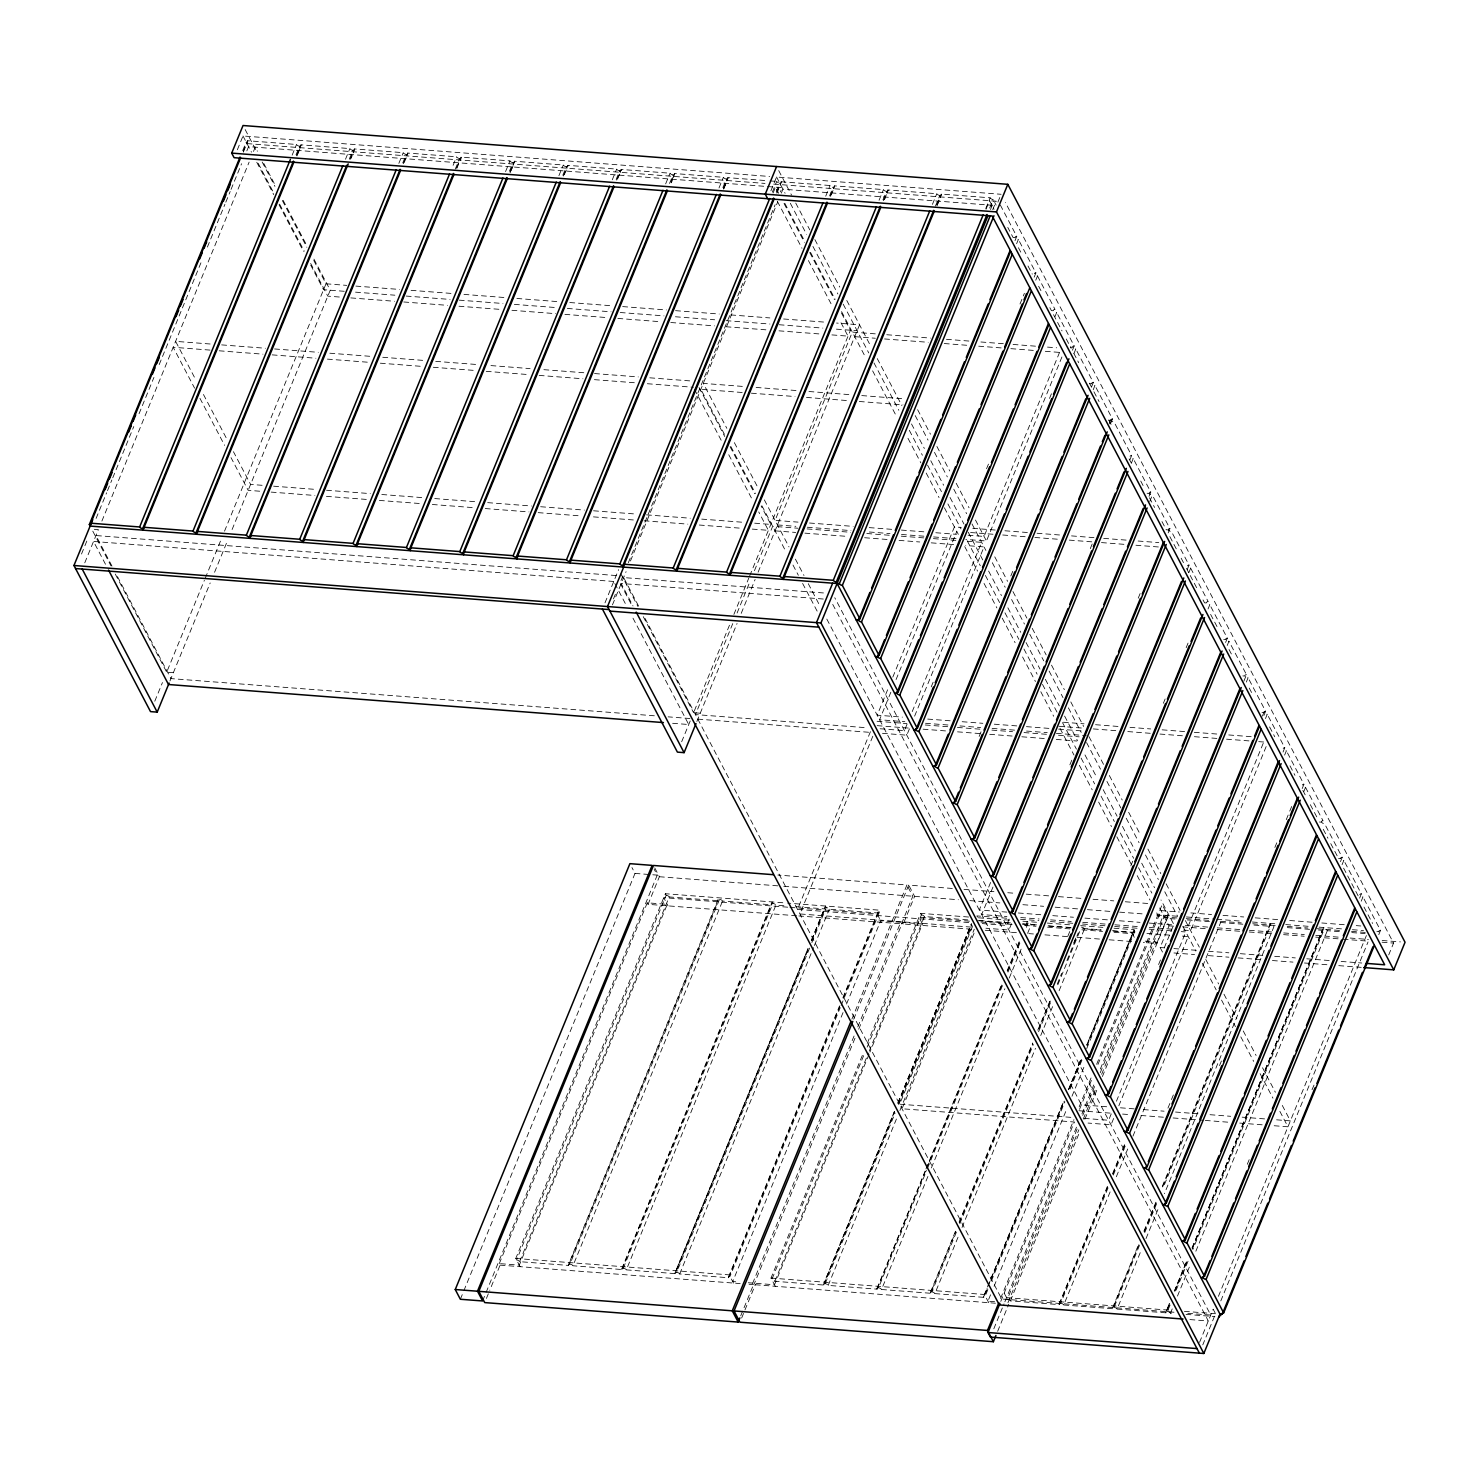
<?xml version="1.0" encoding="UTF-8"?>
<svg xmlns="http://www.w3.org/2000/svg" width="1479" height="1479" viewBox="0 0 1479 1479"><rect width="100%" height="100%" fill="white"/><g stroke="black" fill="none" stroke-linecap="round" stroke-linejoin="round"><path stroke-width="0.75" stroke-dasharray="5 3.75" d="M237.343 149.786L243 135.976L769.653 176.482M242.685 150.618L246.198 142.076A2.496 1.294 22.3 0 0 247.622 140.727L296.521 144.48A2.496 1.294 22.3 0 0 299.553 146.181L300.348 147.697L296.835 156.238L301.069 145.571M243.24 151.413L247.622 140.727M243.332 152.134L247.714 141.466M81.511 554.015L84.063 547.785M84.913 545.714L87.464 539.484M96.098 518.426L106.617 492.784M107.486 490.658L111.868 479.972M112.755 477.828L133.776 426.544M139.044 413.732L153.945 377.404M159.196 364.592L202.142 259.879M207.393 247.067L224.919 204.324M225.806 202.198L230.188 191.512M231.057 189.367L241.576 163.725M246.827 150.913L248.583 146.643L782.151 187.667L780.394 191.937M84.765 562.833L98.39 529.63L91.716 529.112M101.885 521.089L249.119 162.117M253.501 151.431L255.257 147.142L257.401 151.246M292.139 155.166L296.521 144.48M296.04 154.722L299.553 146.181A2.496 1.294 22.3 0 0 300.976 144.831L349.876 148.584A2.496 1.294 22.3 0 0 352.908 150.285L353.703 151.801L351.078 158.216L354.424 149.656M296.595 155.517L300.976 144.831M345.494 159.27L349.876 148.584M349.395 158.826L352.908 150.285A2.496 1.294 22.3 0 0 354.331 148.935L403.231 152.688A2.496 1.294 22.3 0 0 406.263 154.389L407.058 155.905M349.95 159.603L354.331 148.935M154.777 701.231L162.45 682.558M173.376 672.686L166.702 672.187L204.379 580.304M205.267 578.16L221.037 539.706M224.531 531.164L325.99 283.783L312.161 257.401M169.956 680.987L210.184 582.948M214.566 572.262L227.711 540.223M232.092 529.537L330.242 290.217L313.104 257.512M398.849 163.374L403.231 152.688M402.75 162.93L406.263 154.389A2.496 1.294 22.3 0 0 407.686 153.04L456.586 156.792A2.496 1.294 22.3 0 0 459.618 158.493L460.413 160.009M403.305 163.707L407.686 153.04M404.285 162.32L407.779 153.761M453.092 165.334L456.586 156.792M455.236 169.161L459.618 158.493A2.496 1.294 22.3 0 0 461.041 157.125L509.941 160.897A2.496 1.294 22.3 0 0 512.973 162.579L513.768 164.114L510.255 172.655M456.66 167.811L461.041 157.125M456.752 168.551L461.134 157.865M505.559 171.582L509.941 160.897M509.46 171.139L512.973 162.579A2.496 1.294 22.3 0 0 514.396 161.229L563.296 165.001A2.496 1.294 22.3 0 0 566.328 166.683L567.123 168.218M510.015 171.915L514.396 161.229M510.107 172.655L514.489 161.969M558.914 175.687L563.296 165.001M562.815 175.243L566.328 166.683A2.496 1.294 22.3 0 0 567.751 165.334L616.669 169.105A2.496 1.294 22.3 0 0 619.683 170.788L620.477 172.322M563.37 176.019L567.751 165.334M564.349 174.633L567.844 166.073M612.288 179.791L616.669 169.105M616.17 179.347L619.683 170.788A2.496 1.294 22.3 0 0 621.106 169.438L670.024 173.209A2.496 1.294 22.3 0 0 673.037 174.892L673.832 176.426L671.207 182.823L674.572 174.282M616.725 180.124L621.106 169.438M617.704 178.737L621.217 170.177M665.642 183.895L670.024 173.209M669.525 183.451L673.037 174.892A2.496 1.294 22.3 0 0 674.461 173.542L723.379 177.314A2.496 1.294 22.3 0 0 726.392 178.996L727.187 180.53L723.693 189.072M670.967 182.102L674.461 173.542M718.997 187.999L723.379 177.314M722.88 187.556L726.392 178.996A2.496 1.294 22.3 0 0 727.816 177.646L767.841 180.734M723.434 188.332L727.816 177.646M723.545 189.072L727.927 178.386M770.892 190.809L776.567 177.018L1001.098 194.285M772.352 192.085L776.734 181.418A2.496 1.294 22.3 0 0 779.747 183.1A2.496 1.294 22.3 0 0 781.171 181.751L830.089 185.522A2.496 1.294 22.3 0 0 833.102 187.204L833.897 188.72M604.985 602.84L618.61 569.637M773.055 193.065L775.477 187.149L778.693 193.287M776.253 191.641L779.747 183.1M776.789 192.436L781.171 181.751M776.9 193.176L781.282 182.49M613.471 598.921L616.096 592.524M621.014 580.526L623.583 574.296M628.335 562.704L673.777 451.89M674.646 449.764L775.144 204.712M612.454 604.874L626.079 571.67M630.461 560.985L777.677 202.013M781.319 193.139L782.946 189.183L991.91 205.267L990.172 209.537M825.707 196.189L830.089 185.522M829.608 195.746L833.102 187.204A2.496 1.294 22.3 0 0 834.526 185.855L883.444 189.608A2.496 1.294 22.3 0 0 886.457 191.309L887.252 192.825L884.627 199.24M830.144 196.541L834.526 185.855M831.124 195.136L834.637 186.594M879.062 200.294L883.444 189.608M882.963 199.85L886.457 191.309A2.496 1.294 22.3 0 0 887.881 189.959L936.799 193.712A2.496 1.294 22.3 0 0 939.812 195.413L940.607 196.929L937.113 205.489M883.499 200.645L887.881 189.959M884.479 199.24L887.992 190.699M681.671 741.755L691.174 718.609L668.138 716.853M700.251 713.211L693.596 712.693L730.404 622.955M733.898 614.414L748.799 578.086M749.668 575.941L850.462 330.224L840.812 311.829M732.752 623.602L695.444 714.56L867.674 727.816M737.097 613.009L750.093 581.284M754.438 570.709L772.667 526.284L797.92 528.225M696.849 721.512L737.06 623.472M741.219 613.36L755.103 579.509M758.098 572.188L859.558 324.825L836.559 323.051M460.357 1299.265L462.982 1292.868M463.851 1290.742L635.009 873.405L631.958 867.563M482.598 1300.965L485.204 1294.569M486.092 1292.443L657.249 875.106L654.18 869.264M932.417 204.398L936.799 193.712M499.292 1263.602L647.266 902.819L667.269 904.353L519.295 1265.155L499.292 1263.602L500.087 1265.137L490.695 1288.024M486.425 1298.433L489.845 1290.095M796.589 915.76L648.061 904.335L659.375 876.733L653.478 865.474M935.431 206.099L939.812 195.413A2.496 1.294 22.3 0 0 941.236 194.063L990.154 197.816A2.496 1.294 22.3 0 0 993.167 199.517L996.125 205.137M936.854 204.749L941.236 194.063M936.965 205.489L941.347 194.803M520.09 1266.671L515.783 1258.444L665.384 893.723L785.423 902.948M665.384 893.723L666.179 895.239L516.578 1259.979A2.496 1.294 22.3 0 1 519.61 1261.661L568.509 1265.432A2.496 1.294 22.3 0 1 569.951 1264.083L719.533 899.343L718.739 897.827L568.417 1264.693M519.61 1261.661L669.192 896.94L718.11 900.693A2.496 1.294 22.3 0 1 719.533 899.343A2.496 1.294 22.3 0 1 722.547 901.044L771.465 904.797A2.496 1.294 22.3 0 1 772.888 903.447A2.496 1.294 22.3 0 1 775.902 905.13L787.031 905.998M985.772 208.502L990.154 197.816M986.012 209.242L989.525 200.7L994.054 209.352M989.673 208.058L993.167 199.517M990.468 209.593L993.98 201.033M992.686 209.759L996.199 201.218L773.646 184.099M997.863 202.161L1000.285 196.263M568.509 1265.432L718.11 900.693M569.138 1262.548L569.951 1264.083A2.496 1.294 22.3 0 1 572.965 1265.765L722.547 901.044M1015.019 240.652L1016.757 236.381L1000.248 204.878M1016.609 243.702L1018.365 239.432A2.496 1.294 22.3 0 1 1015.334 237.731L1013.115 237.564L1007.791 227.415M621.772 1268.797L772.093 901.931L772.888 903.447L623.306 1268.187A2.496 1.294 22.3 0 0 621.864 1269.537L572.965 1265.765M621.864 1269.537L771.465 904.797M1019.992 304.008L1024.374 293.323M622.493 1266.653L623.306 1268.187A2.496 1.294 22.3 0 1 626.32 1269.869L775.902 905.13M1034.154 277.183L1035.91 272.912L1018.365 239.432M1035.744 280.234L1037.5 275.963A2.496 1.294 22.3 0 1 1034.487 274.262A2.496 1.294 22.3 0 1 1035.91 272.912M870.428 731.68L797.551 909.382L969.78 922.619M887.603 689.787L877.195 715.17L902.449 717.13M892.817 677.105L954.417 526.894L961.295 527.43M872.813 736.246L799.936 913.948L972.165 927.185M890.857 692.246L879.58 719.737L904.852 721.697M896.071 679.545L956.802 531.46M986.548 468.732L989.192 462.335M1054.897 316.765L1056.653 312.476A2.496 1.294 22.3 0 1 1053.621 310.793L1051.403 310.627L1048.223 304.526M807.941 948.686L675.848 1270.757L676.661 1272.291A2.496 1.294 22.3 0 1 679.674 1273.974L728.592 1277.745A2.496 1.294 22.3 0 1 730.016 1276.377L840.238 1007.643M811.453 940.145L825.448 906.035L826.243 907.551A2.496 1.294 22.3 0 1 829.257 909.234L878.175 913.005A2.496 1.294 22.3 0 1 879.598 911.656L878.803 910.121L787.66 903.114M675.127 1272.901L808.089 948.686M811.601 940.163L824.709 908.161M626.32 1269.869L675.237 1273.641L808.2 949.426M811.694 940.903L824.82 908.901A2.496 1.294 22.3 0 1 826.243 907.551L810.492 945.95M809.623 948.076L676.661 1272.291A2.496 1.294 22.3 0 0 675.237 1273.641M679.674 1273.974L813.524 947.632M814.393 945.506L829.257 909.234M907.015 724.285L904.427 730.626L879.155 728.685M912.229 711.584L981.631 542.349L967.858 541.296M1059.556 352.39L984.071 536.433L967.987 535.195M909.419 728.851L906.812 735.192L881.558 733.251M914.614 716.15L984.034 546.916L965.658 545.511M1061.94 356.957L986.456 541L965.787 539.41M931.215 686.885L933.841 680.488M1049.517 398.424L1052.142 392.027M1072.441 350.246L1074.198 345.975L1056.653 312.476M1074.05 353.278L1075.788 349.007A2.496 1.294 22.3 0 1 1072.774 347.325L1070.556 347.14M1010.823 575.978L1013.448 569.581M1091.594 386.777L1093.351 382.488L1075.788 349.007M728.481 1277.006L839.536 1005.868M842.938 997.586L878.803 910.121M728.592 1277.745L839.684 1006.848M843.178 998.325L878.175 913.005M1093.184 389.809L1094.941 385.538A2.496 1.294 22.3 0 1 1091.909 383.856L1089.69 383.671M841.107 1005.498L879.598 911.656M843.048 1012.56L732.715 1281.553L739.389 1282.071M846.543 1004.038L880.689 920.77L900.711 922.304L901.506 923.839L798.882 915.945M851.904 1019.105L906.923 884.96L777.899 875.05M853.679 1019.253L908.698 885.108L952.476 888.472M740.72 1315.829L753.532 1284.622L752.737 1283.106L854.289 1035.448M857.802 1026.925L900.711 922.304M901.506 923.839L912.82 896.237L906.923 884.96M741.645 1318.048L755.307 1284.752L754.512 1283.236L855.195 1037.722M858.707 1029.181L902.486 922.452L922.489 923.987L869.948 1052.068M979.135 736.45L981.76 730.034M971.481 929.219L903.281 923.968L914.595 896.366L908.698 885.108M1109.213 423.918L1110.969 419.629M1110.729 423.29L1112.485 419.019L1094.941 385.538M775.31 1286.305L771.003 1278.078L863.736 1051.994M867.23 1043.453L920.604 913.338L971.721 917.276M863.662 1055.636L771.798 1279.594A2.496 1.294 22.3 0 1 774.83 1281.295L823.729 1285.048A2.496 1.294 22.3 0 1 825.171 1283.698L895.146 1113.058M867.156 1047.114L921.399 914.872L920.604 913.338M774.83 1281.295L868.432 1053.066M869.301 1050.94L924.412 916.555L968.874 919.975M869.079 1054.213L774.515 1284.77L754.512 1283.236M1090.3 548.617L1092.926 542.201M1129.882 459.821L1131.638 455.55L1114.075 422.07A2.496 1.294 22.3 0 1 1111.062 420.369L1108.843 420.202M1131.472 462.872L1133.228 458.601A2.496 1.294 22.3 0 1 1130.215 456.9A2.496 1.294 22.3 0 1 1131.638 455.55M894.351 1111.542L824.358 1282.182L825.171 1283.698A2.496 1.294 22.3 0 1 828.185 1285.399L877.084 1289.152A2.496 1.294 22.3 0 1 878.526 1287.802L926.63 1170.499M897.845 1103.02L971.333 923.839M823.637 1284.308L894.499 1111.542M897.993 1103.02L971.481 923.839M823.729 1285.048L894.592 1112.282M898.086 1103.759L971.574 924.578M898.64 1104.536L972.128 925.373M972.535 926.483L899.657 1104.184L1071.887 1117.44M990.579 882.482L979.301 909.992L1006.848 912.118M1149.017 496.352L1150.773 492.082L1133.228 458.601M828.185 1285.399L896.422 1119.03M899.916 1110.489L974.273 929.2M1149.738 501.529L1152.363 495.114A2.496 1.294 22.3 0 1 1149.349 493.431L1147.131 493.265M974.051 933.175L902.042 1108.751L1074.272 1122.006M992.964 887.049L981.686 914.558L1006.94 916.499M1069.872 764.828L1072.497 758.413M1138.238 598.163L1140.864 591.748M1009.122 919.106L1006.515 925.447L981.261 923.506M1168.17 532.884L1169.926 528.613L1152.363 495.114M1011.525 923.672L1008.918 930.014L985.957 928.239M876.992 1288.412L925.096 1171.109M925.983 1168.965L1002.078 983.406M1007.181 970.612L1020.455 938.61M1025.557 925.817L1027.313 921.546L1028.108 923.081A2.496 1.294 22.3 0 1 1031.122 924.763L1037.796 925.281M877.084 1289.152L1002.189 984.145M1007.439 971.352L1020.565 939.35M927.499 1168.355L1002.744 984.922M1007.994 972.128L1020.233 942.271M1026.352 927.333L1028.108 923.081A2.496 1.294 22.3 0 0 1026.685 924.43L1022.229 924.079M877.713 1286.286L878.526 1287.802A2.496 1.294 22.3 0 1 881.539 1289.503L927.906 1176.452M931.4 1167.929L1004.888 988.748M1009.251 978.081L1022.377 946.098M1027.628 933.304L1031.122 924.763M1187.304 569.415L1189.061 565.126L1171.516 531.645A2.496 1.294 22.3 0 1 1168.502 529.963L1166.265 529.778L1160.96 519.647M1188.913 572.447L1190.669 568.176A2.496 1.294 22.3 0 1 1187.637 566.475A2.496 1.294 22.3 0 1 1189.061 565.126M1067.856 936.17L1070.482 929.755M1163.381 703.264L1165.119 698.994M1186.158 647.71L1188.783 641.294M1208.047 608.978L1209.804 604.708A2.496 1.294 22.3 0 1 1206.79 603.007L1204.553 602.84L1201.373 596.758M930.346 1292.517L955.711 1230.657M959.076 1222.135L1032.693 1042.972M1037.796 1030.16L1050.201 1000.303M1073.809 942.715L1076.435 936.318M881.539 1289.503L930.457 1293.256L955.822 1231.397M959.316 1222.874L1032.804 1043.712M1038.924 1028.774L1050.293 1001.043M1057.3 983.979L1061.663 973.311M1066.914 960.518L1078.283 932.787M956.377 1232.192L931.881 1291.906A2.496 1.294 22.3 0 0 930.457 1293.256M959.871 1223.651L1033.34 1044.488M1038.591 1031.695L1051.717 999.693M1057.836 984.774L1080.594 929.311M931.067 1290.391L931.881 1291.906A2.496 1.294 22.3 0 1 934.894 1293.607L958.521 1236.019M962.016 1227.478L1035.503 1048.315M1040.735 1035.522L1053.861 1003.52M1059.112 990.727L1084.477 928.867L1102.262 930.236M1130.806 865.862L1133.45 859.447M1225.61 642.459L1227.348 638.188L1209.804 604.708M1227.2 645.51L1228.957 641.239A2.496 1.294 22.3 0 1 1225.925 639.538L1223.706 639.372M988.748 1302.703L984.441 1294.495L1063.235 1102.354M1068.411 1089.727L1081.611 1057.522M1114.02 928.22L1134.023 929.755L1086.788 1044.932L1133.284 931.899M983.701 1296.621L987.196 1288.098M988.083 1285.954L1063.309 1102.521M1068.559 1089.727L1081.685 1057.744M934.894 1293.607L983.812 1297.36L987.306 1288.838M990.801 1280.296L1064.288 1101.134M1069.539 1088.341L1081.778 1058.465M1087.028 1045.671L1133.395 932.62A2.496 1.294 22.3 0 1 1134.818 931.271L1134.023 929.755M987.861 1289.614L985.236 1296.011A2.496 1.294 22.3 0 0 983.812 1297.36M991.355 1281.073L1064.843 1101.91M1070.075 1089.117L1083.201 1057.115M1086.714 1048.593L1134.818 931.271M990.56 1294.791L987.935 1301.187L994.609 1301.705M994.073 1286.249L1066.747 1109.047M1071.998 1096.235L1085.124 1064.214M1243.876 681.135L1246.501 674.72L1228.957 641.239M1246.335 682.041L1248.091 677.752A2.496 1.294 22.3 0 1 1245.078 676.069L1242.859 675.903M1000.58 1298.507L1073.939 1119.64M1079.171 1106.865L1092.278 1074.937M1096.642 1064.288L1162.143 904.593L1168.04 915.852L1156.726 943.454L1143.378 942.437M1000.784 1301.391L1074.29 1122.154M1079.541 1109.324L1092.685 1077.285M1097.954 1064.455L1161.052 910.602L1179.41 912.025M993.814 1328.789L1004.019 1303.886M1004.87 1301.797L1076.675 1126.721M1081.944 1113.89L1094.201 1083.978M1100.339 1069.021L1163.437 915.168L1177.21 916.24M1108.048 1187.896L1060.72 1303.276A2.496 1.294 22.3 0 0 1059.297 1304.626L1010.397 1300.873A2.496 1.294 22.3 0 0 1007.365 1299.172L1077.47 1128.237M1082.739 1115.406L1095.884 1083.367M1100.265 1072.682L1164.232 916.703A2.496 1.294 22.3 0 1 1167.264 918.385L1176.156 919.069M1007.957 1302.722L1078.875 1129.808M1083.257 1119.122L1096.383 1087.102M1101.633 1074.29L1155.912 941.938L1144.801 941.088M997.659 1331.303L1008.752 1304.256M1010.397 1300.873L1079.615 1132.064M1084.883 1119.252L1098.028 1087.194M1102.41 1076.509L1167.264 918.385M1162.512 952.088L1160.128 947.521L1169.02 925.836L1158.297 905.37M1164.269 947.836L1173.845 924.486L1160.997 899.971M1158.593 964.567L1161.218 958.152M1262.363 716.132L1264.12 711.861M1263.898 715.522L1265.636 711.251L1248.091 677.752M1265.488 718.554L1267.244 714.283A2.496 1.294 22.3 0 1 1264.212 712.601L1261.994 712.416M1111.228 1113.909L1108.621 1120.25L1083.367 1118.309M1116.442 1101.226L1185.844 931.973L1181.259 931.622M1188.266 926.057L1263.75 742.014M1113.632 1118.475L1111.025 1124.816L1088.063 1123.06M1118.827 1105.793L1188.247 936.54L1179.059 935.837M1266.153 746.581L1190.669 930.624L1181.481 929.921M1283.033 752.053L1284.789 747.764L1267.244 714.283M1059.204 1303.886L1107.401 1186.361M1112.652 1173.55L1125.796 1141.492M1059.297 1304.626L1107.494 1187.101M1112.763 1174.289L1125.907 1142.232M1284.622 755.085L1286.379 750.814A2.496 1.294 22.3 0 1 1283.365 749.113A2.496 1.294 22.3 0 1 1284.789 747.764M1113.299 1175.065L1125.574 1145.153M1059.925 1301.76L1060.72 1303.276A2.496 1.294 22.3 0 1 1063.752 1304.977L1111.062 1189.578M1116.331 1176.766L1127.719 1148.998M1132.969 1136.168L1220.619 922.489A2.496 1.294 22.3 0 0 1220.101 921.861M1167.948 1108.122L1170.592 1101.726M1171.46 1099.581L1174.086 1093.166M1274.861 847.449L1277.505 841.033M1286.268 819.662L1288.893 813.265M1289.762 811.121L1292.406 804.705M1302.186 788.566L1303.923 784.295L1286.379 750.814M1303.775 791.616L1305.532 787.346A2.496 1.294 22.3 0 1 1302.5 785.645A2.496 1.294 22.3 0 1 1303.923 784.295M1112.559 1307.991L1138.848 1243.894M1143.951 1231.083L1157.244 1199.025M1162.365 1186.195L1270.147 923.377L1270.942 924.911A2.496 1.294 22.3 0 1 1273.974 926.593L1164.417 1193.682M1063.752 1304.977L1112.652 1308.73L1138.941 1244.634M1144.21 1231.804L1157.354 1199.765M1162.605 1186.934L1269.518 926.261A2.496 1.294 22.3 0 1 1270.942 924.911L1163.16 1187.729M1139.496 1245.41L1114.075 1307.381A2.496 1.294 22.3 0 0 1112.652 1308.73M1144.746 1232.599L1157.022 1202.686M1113.28 1305.865L1114.075 1307.381A2.496 1.294 22.3 0 1 1117.107 1309.081L1141.64 1249.237M1146.022 1238.57L1159.166 1206.513M1219.528 1065.601L1222.153 1059.186M1340.473 861.628L1342.229 857.358L1324.666 823.877A2.496 1.294 22.3 0 1 1321.653 822.176L1319.434 822.01M1342.063 864.679L1343.819 860.39A2.496 1.294 22.3 0 1 1340.787 858.707L1338.569 858.541M1174.529 1290.723L1186.805 1260.811L1174.677 1290.723M1192.056 1247.999L1323.502 927.481L1324.297 929.015A2.496 1.294 22.3 0 1 1327.329 930.698L1340.658 931.733M1165.914 1312.095L1169.408 1303.554L1166.635 1309.969L1167.43 1311.485A2.496 1.294 22.3 0 1 1170.462 1313.186L1174.899 1313.518M1192.203 1247.999L1322.781 929.625M1117.107 1309.081L1166.007 1312.834L1169.519 1304.293M1174.77 1291.463L1187.045 1261.55M1192.296 1248.738L1322.873 930.365A2.496 1.294 22.3 0 1 1324.297 929.015L1192.85 1249.515M1170.074 1305.07L1167.43 1311.485A2.496 1.294 22.3 0 0 1166.007 1312.834M1176.193 1290.113L1188.469 1260.2M1170.462 1313.186L1172.218 1308.897M1177.469 1296.085L1190.613 1264.027M1195.864 1251.216L1327.329 930.698M1247.296 1164.287L1249.921 1157.872M1359.608 898.16L1361.364 893.889L1343.819 860.39M1361.216 901.192L1362.954 896.921A2.496 1.294 22.3 0 1 1359.94 895.239A2.496 1.294 22.3 0 1 1361.364 893.889M1199.543 1342.359L1213.15 1309.155L1215.553 1313.722L1202.778 1344.855M1218.419 1296.343L1366.522 935.227M1220.804 1300.91L1368.038 941.938M1312.021 1089.709L1314.794 1083.294M1378.761 934.691L1380.517 930.402L1362.954 896.921M1388.707 954.935L1393.569 943.103L1005.387 202.475M770.06 180.9L776.734 181.418M246.993 143.592L764.994 183.433M325.99 283.783L346.696 285.373M355.884 286.094L399.589 289.44M411.088 290.328L452.482 293.508M463.981 294.395L505.374 297.593M516.874 298.462L558.267 301.661M569.766 302.529L611.178 305.728M622.677 306.597L666.363 309.961M675.57 310.664L719.256 314.029M730.755 314.916L769.856 317.93M783.648 318.983L825.06 322.163M344.256 291.289L323.568 289.699L310.719 265.185M355.552 292.158L394.856 295.19M406.189 296.059L450.06 299.424M459.248 300.145L502.952 303.491M514.378 304.378L555.845 307.558M567.326 308.445L611.067 311.81M620.237 312.513L663.997 315.877M675.441 316.765L714.653 319.778M726.041 320.647L769.893 324.03M779.1 324.733L822.842 328.098M836.43 329.151L857.117 330.741M875.272 333.847L852.311 332.091L775.088 520.368L798.05 522.124M886.753 334.735L930.383 338.081M946.468 339.32L969.429 341.094M980.91 341.982L1003.871 343.738M1013.06 344.441L1036.021 346.215M1047.502 347.103L1056.69 347.805M339.32 297.02L327.802 296.133L310.664 263.428M350.819 297.908L394.56 301.272M403.767 301.975L447.508 305.34M459.008 306.227L500.457 309.407M511.956 310.294L555.697 313.659M564.904 314.361L606.335 317.541M617.852 318.429L659.283 321.627M670.782 322.514L714.523 325.879M726.023 326.748L767.472 329.946M778.971 330.834L820.401 334.014M831.919 334.901L848.022 336.14L839.462 319.778M854.696 336.657L875.365 338.247M884.553 338.95L928.183 342.296M944.268 343.535L969.521 345.476M978.71 346.178L1001.671 347.953M1010.86 348.656L1033.821 350.431M1045.302 351.299L1059.093 352.372M210.129 343.997L175.613 341.353L195.968 380.177M221.647 344.884L265.388 348.249M274.595 348.952L318.318 352.316M329.835 353.204L371.266 356.402M382.765 357.271L424.214 360.469M435.713 361.357L477.144 364.537M490.954 365.59L530.092 368.604M543.902 369.676L585.333 372.856M594.54 373.558L638.281 376.923M649.799 377.811L691.229 380.99M742.329 386.389L703.301 383.394L726.855 428.355M756.12 387.443L797.458 390.622M808.939 391.51L850.277 394.69M861.758 395.577L903.096 398.757M210.018 350.098L173.172 347.269L194.599 388.145M219.225 350.8L262.948 354.165M272.154 354.868L315.896 358.232M327.414 359.12L368.844 362.3M380.343 363.187L421.774 366.385M433.292 367.273L474.722 370.453M486.24 371.34L527.67 374.52M539.169 375.407L582.911 378.772M594.429 379.659L635.859 382.839M647.358 383.727L693.411 387.276M742.199 392.49L700.861 389.31L724.433 434.271M751.387 393.192L795.018 396.538M806.499 397.426L847.837 400.606M859.317 401.493L902.966 404.839M972.775 528.317L995.755 530.074M1004.925 530.776L1027.905 532.551M1037.075 533.253L1060.055 535.028M1071.535 535.897L1094.497 537.672M1103.685 538.374L1126.647 540.149M1138.127 541.018L1158.796 542.608M970.575 532.532L993.555 534.289M1002.725 534.991L1025.705 536.766M1034.875 537.469L1060.147 539.41M1069.335 540.112L1092.297 541.887M1101.485 542.59L1126.739 544.531M1135.927 545.233L1158.889 547.008M809.531 523.011L853.161 526.376M869.245 527.615L892.207 529.371M901.395 530.074L924.357 531.848M935.837 532.736L956.506 534.326M262.097 485.297L250.598 484.409L233.442 451.705M273.615 486.184L315.045 489.364M326.545 490.252L370.286 493.616M381.804 494.504L423.234 497.683M434.734 498.571L476.164 501.769M487.682 502.638L531.423 506.003M540.63 506.724L584.353 510.089M593.56 510.791L635.009 513.971M646.508 514.858L690.249 518.223M701.749 519.111L743.179 522.29M754.697 523.178L770.818 524.416L761.167 506.021M777.473 524.934L795.85 526.339M807.331 527.227L850.961 530.591M869.338 531.996L890.007 533.586M901.487 534.474L924.449 536.23M933.637 536.932L956.599 538.707M807.109 528.927L850.739 532.292M866.823 533.512L889.785 535.287M901.266 536.174L924.227 537.931M933.415 538.633L956.377 540.408M259.675 491.213L248.158 490.325L231.02 457.621M271.175 492.1L314.916 495.465M326.434 496.352L367.864 499.532M379.363 500.42L420.794 503.599M432.312 504.487L473.742 507.667M485.26 508.554L528.983 511.919M538.19 512.64L579.639 515.82M593.449 516.874L634.879 520.072M644.086 520.774L687.827 524.139M699.327 525.027L740.757 528.206M752.275 529.094L768.377 530.332L758.745 511.937M775.051 530.85L795.72 532.44M804.909 533.143L846.247 536.322M864.623 537.727L889.877 539.669M899.066 540.39L919.735 541.98M931.215 542.848L954.177 544.623M616.188 575.553L95.969 535.546L112.034 566.198M823.433 592.95L623.657 577.586L638.651 606.187M613.748 581.469L93.528 541.462L106.396 565.976M823.304 599.032L621.217 583.502L633.012 605.983M1063.401 722.233L1084.07 723.823M1095.551 724.71L1118.512 726.485M1129.993 727.354L1150.662 728.944M1162.161 729.831L1185.123 731.606M1194.311 732.308L1217.272 734.065M1228.753 734.952L1251.715 736.727M1058.909 726.281L1084.162 728.223M1093.351 728.925L1116.312 730.7M1127.793 731.569L1150.773 733.344M1159.961 734.046L1182.923 735.821M1194.403 736.69L1217.365 738.465M1226.553 739.167L1249.515 740.942M1258.703 741.645L1265.58 742.162M927.721 719.071L950.683 720.828M962.163 721.715L982.832 723.305M994.313 724.192L1017.275 725.949M1026.463 726.651L1049.424 728.426M1058.613 729.129L1083.867 731.07M925.521 723.268L948.483 725.043M959.963 725.93L980.632 727.52M992.113 728.407L1015.075 730.164M1026.555 731.051L1047.224 732.641M1056.413 733.344L1086.27 735.636M877.065 721.271L906.923 723.564M925.281 724.987L948.261 726.744M957.431 727.446L982.703 729.387M991.891 730.108L1012.56 731.698M1024.041 732.567L1047.003 734.342M1058.483 735.229L1079.152 736.819M877.158 725.653L909.308 728.13M923.081 729.184L946.061 730.959M957.542 731.846L980.503 733.602M989.691 734.305L1012.653 736.08M1021.841 736.782L1044.803 738.557M1056.283 739.426L1076.952 741.016M654.328 715.781L170.935 678.602L116.305 574.37M697.829 719.127L870.077 732.364M672.631 723.286L688.733 724.525L631.958 616.207M963.994 889.36L993.943 891.652M1007.772 892.724L1014.686 893.261M1026.204 894.148L1049.24 895.904M1058.465 896.625L1083.793 898.566M1093.018 899.269L1113.761 900.877M1125.279 901.765L1148.314 903.521M1190.891 912.913L1211.56 914.503M1223.041 915.372L1243.71 916.962M1255.209 917.849L1278.17 919.624M1289.651 920.493L1312.612 922.267M1321.801 922.97L1344.762 924.745M1356.243 925.614L1360.828 925.983M635.009 873.405L650.575 874.607M652.794 874.773L657.249 875.106M1186.398 916.943L1214.573 919.106M1216.792 919.272L1241.51 921.177M1252.362 922.009L1275.97 923.82M1285.713 924.578L1308.12 926.298M1319.065 927.148L1342.562 928.96M1352.416 929.699L1363.527 930.568M1376.857 931.585L1379.094 931.752A2.496 1.294 22.3 0 1 1380.517 930.402M659.375 876.733L781.485 886.124M783.796 886.309L912.82 896.237M914.595 896.366L958.374 899.731M969.891 900.619L999.841 902.929M1022.895 904.686L1043.619 906.294M1055.137 907.182L1078.191 908.938M1087.398 909.659L1110.433 911.434M1119.658 912.136L1145.005 914.077M1156.523 914.965L1168.04 915.852M1176.988 917.941L1158.612 916.518L1155.413 910.398M1186.176 918.644L1211.43 920.585M1220.619 921.288L1241.288 922.878M1252.768 923.765L1275.73 925.54M1287.229 926.409L1307.88 927.999M1317.068 928.701L1342.34 930.661M1351.529 931.363L1367.594 932.602M1187.267 919.938L1209.489 921.639M1220.619 922.489L1242.841 924.209M1253.952 925.059L1269.518 926.261M1287.303 927.629L1309.544 929.33M1318.436 930.014L1322.873 930.365M1351.788 932.583L1365.117 933.6M1185.289 925.355L1208.177 927.13M1217.328 927.832L1240.234 929.588M1249.385 930.291L1274.565 932.232M1283.717 932.935L1304.33 934.525M1315.774 935.394L1340.954 937.335M1350.105 938.037L1368.426 939.442M1382.162 940.496L1400.465 941.901M1018.328 912.987L1041.308 914.761M1052.789 915.649L1073.458 917.239M1084.939 918.108L1110.193 920.067M1119.381 920.77L1140.05 922.36M1149.238 923.062L1174.492 925.004M1169.02 925.836L1173.605 926.187M1182.775 926.889L1207.973 928.83M1217.143 929.533L1240.049 931.289M1249.219 931.992L1272.125 933.767M1283.587 934.636L1304.201 936.225M1315.663 937.113L1340.861 939.036M1343.154 939.22L1368.352 941.162M1382.107 942.215L1393.569 943.103M1020.732 917.553L1039.108 918.977M1050.589 919.864L1071.258 921.454M1082.739 922.323L1105.7 924.098M1114.889 924.8L1137.85 926.575M1149.331 927.444L1172.292 929.219M1006.718 918.2L976.861 915.908L978.469 918.958M1020.51 919.254L1038.868 920.677M1050.349 921.565L1073.329 923.321M1082.499 924.024L1105.479 925.799M1114.648 926.501L1137.628 928.276M1149.109 929.145L1172.071 930.92M978.395 917.793L1009.528 920.178M1022.858 921.214L1038.424 922.397M1047.317 923.081L1069.557 924.8M1080.668 925.651L1102.89 927.37M979.264 920.474L1011.414 922.951M1022.895 923.82L1036.668 924.893M1048.149 925.78L1071.129 927.536M1082.61 928.424L1100.968 929.829M1112.448 930.716L1137.721 932.657M1146.909 933.36L1169.871 935.135M795.924 906.682L824.82 908.901M977.767 920.659L1011.118 923.229M1048.907 926.131L1071.147 927.851M1113.391 931.086L1133.395 932.62M787.678 907.182L663.757 897.661L668.064 905.887M789.971 907.366L877.176 914.077L881.484 922.286M969.466 921.177L918.977 917.294L923.284 925.503M980.947 922.046L1013.078 924.523M1024.54 925.41L1036.021 926.279M1047.502 927.167L1070.445 928.941M1081.907 929.81L1102.576 931.4M1114.038 932.288L1132.396 933.693L1135.909 940.404M985.254 930.273L1017.386 932.75M1028.848 933.619L1033.433 933.97M1044.914 934.857L1067.856 936.632M1077.045 937.335L1099.988 939.091M1109.176 939.794L1136.704 941.92M1160.128 947.521L1164.712 947.873M1173.882 948.575L1196.788 950.331M1208.251 951.219L1228.864 952.809M1240.326 953.678L1265.525 955.619M1274.695 956.321L1295.308 957.911M1306.77 958.799L1329.676 960.555M1341.139 961.442L1361.752 963.014M1173.975 952.957L1194.57 954.547M1208.306 955.6L1228.901 957.19M1238.071 957.893L1260.958 959.649M1272.402 960.537L1292.997 962.108M1304.46 962.995L1327.347 964.752M1338.791 965.639L1361.678 967.395M1106.662 1106.754L1081.408 1104.813L826.465 618.407M1120.435 1107.808L1134.227 1108.862M1143.396 1109.583L1164.065 1111.173M1175.546 1112.042L1198.526 1113.816M1210.007 1114.704L1230.676 1116.294M1242.157 1117.163L1265.118 1118.937M1276.599 1119.825L1290.372 1120.879L1280.74 1102.484M1078.967 1110.729L1111.117 1113.188M1122.598 1114.075L1129.494 1114.611M1140.975 1115.48L1163.936 1117.255M1173.124 1117.958L1202.982 1120.25M1205.274 1120.435L1230.546 1122.376M1239.735 1123.079L1262.696 1124.853M1274.177 1125.741L1287.95 1126.795L1279.39 1110.433M515.783 1258.444L729.221 1274.861L733.529 1283.088M771.003 1278.078L984.441 1294.495M1006.57 1297.656L1171.923 1310.376M1184.42 1311.337L1215.553 1313.722M1173.993 1312.243L1001.745 1299.006L645.066 618.462M1187.766 1313.315L1210.728 1315.071L834.766 597.738M1186.029 1314.369L1214.925 1316.606M748.282 1282.755L752.737 1283.106M500.087 1265.137L740.184 1283.587M749.077 1284.271L753.532 1284.622M755.307 1284.752L995.404 1303.221M1189.929 1319.582L1208.306 1320.987L832.344 603.654M1037.5 275.963L1055.045 309.444A2.496 1.294 22.3 0 0 1053.621 310.793M1190.669 568.176L1208.214 601.657A2.496 1.294 22.3 0 0 1206.79 603.007M1305.532 787.346L1323.076 820.827A2.496 1.294 22.3 0 0 1321.653 822.176M1018.439 247.714L1021.86 254.24M1027.997 265.98L1032.268 274.096M1038.646 286.26L1042.233 293.119M1053.529 314.676L1062.033 330.908M1066.304 339.024L1071.184 348.378M1073.736 353.241L1078.709 362.706M1089.431 383.172L1091.576 387.258M1093.942 391.787L1099.082 401.585M1108.732 419.999L1111.949 426.137M1129.106 458.878L1132.322 465.016M1140.753 481.082L1143.933 487.164M1149.479 497.757L1154.581 507.463M1169.871 536.637L1176.914 550.077M1181.166 558.193L1184.346 564.275M1186.472 568.343L1189.671 574.425M1190.244 575.516L1197.121 588.642M1210.617 614.395L1217.328 627.188M1229.031 649.521L1232.21 655.604M1249.237 688.068L1252.454 694.206M1269.611 726.947L1274.75 736.782M1289.984 765.826L1294.957 775.329M1302.851 790.396L1306.66 797.662M1310.357 804.705L1317.308 817.942M1323.243 829.275L1327.939 838.242M1330.749 843.603L1337.515 856.507M1343.616 868.155L1359.848 899.121M1363.989 907.034L1372.604 923.469M917.627 409.683L930.476 434.197M936.91 446.455L949.758 470.988M956.192 483.245L969.041 507.778M975.474 520.035L987.251 542.516M994.757 556.825L1007.606 581.339M1012.949 591.563L1026.888 618.13M1032.231 628.353L1046.171 654.92M1051.514 665.143L1064.362 689.658M1070.796 701.915L1083.645 726.448M1089.006 736.671L1104 765.272M1109.361 775.495L1122.21 800.028M1128.643 812.285L1140.42 834.766M1147.926 849.075L1160.775 873.59M1166.136 883.813L1180.057 910.38M1185.4 920.604L1199.34 947.17M1205.755 959.427L1218.604 983.942M1223.965 994.165L1236.814 1018.698M1243.247 1030.955L1256.096 1055.47M1262.53 1067.746L1275.379 1092.26M915.205 415.599L928.054 440.113M934.488 452.371L947.336 476.904M953.77 489.161L966.619 513.694M971.98 523.899L985.901 550.465M992.317 562.741L1005.184 587.255M1011.599 599.531L1024.448 624.046M1029.809 634.269L1043.73 660.836M1049.092 671.059L1063.013 697.626M1068.374 707.831L1081.223 732.364M1086.584 742.587L1100.505 769.154M1106.939 781.411L1120.86 807.978M1126.222 818.201L1139.07 842.716M1145.486 854.973L1158.353 879.506M1164.768 891.763L1177.635 916.296M1182.978 926.52L1195.827 951.034M1202.261 963.291L1216.182 989.858M1221.543 1000.081L1235.464 1026.648M1240.826 1036.871L1253.674 1061.386M1260.108 1073.662L1272.957 1098.176M778.712 170.603L791.579 195.136M795.739 203.067L809.789 229.874M814.874 239.598L839.758 287.074M846.783 300.477L870.817 346.326M877.25 358.584L901.876 405.56M911.508 423.955L924.357 448.47M930.772 460.727L943.62 485.241M950.054 497.499L963.975 524.065M968.264 532.237L983.239 560.837M988.601 571.042L1001.449 595.556M1007.883 607.814L1020.732 632.328M1026.075 642.552L1039.996 669.1M1045.357 679.323L1059.278 705.89M1064.621 716.095L1077.47 740.609M1084.976 754.919L1096.752 777.381M1103.168 789.638L1117.089 816.205M1122.45 826.41L1135.299 850.943M1141.714 863.2L1154.563 887.714M776.567 177.018L785.09 193.287M790.341 203.307L806.591 234.311M812.932 246.42L837.853 293.951M843.196 304.175L868.783 352.963M873.978 362.91L898.807 410.256M909.326 430.352L922.397 455.255M927.536 465.09L941.457 491.657M947.891 503.914L960.999 528.909M967.174 540.704L980.3 565.736M985.384 575.442L999.601 602.563M1004.962 612.805L1018.902 639.39M1023.949 649.022L1037.13 674.184M1042.492 684.407L1057.152 712.379M1062.495 722.584L1076.435 749.15M1081.094 758.061L1094.626 783.907M1101.06 796.164L1114.334 821.492M1120.342 832.954L1133.635 858.319M1138.553 867.692L1151.864 893.094M784.794 203.289L804.077 240.06M810.51 252.336L835.136 299.331M841.569 311.588L865.141 356.55M872.628 370.859L896.2 415.821M907.977 438.302L920.825 462.835M926.187 473.04L939.036 497.573M944.397 507.796L958.318 534.363M964.752 546.62L977.601 571.134M984.034 583.41L996.883 607.924M1002.244 618.148L1015.093 642.662M1022.581 656.972L1035.448 681.505M1040.791 691.728L1053.658 716.243M1060.073 728.5L1073.994 755.066M1079.356 765.29L1092.205 789.823M1098.638 802.08L1111.487 826.595M1116.848 836.818L1131.842 865.437M1137.203 875.642L1150.052 900.175M784.036 203.51L804.391 242.334M809.752 252.558L834.396 299.571M777.325 201.255L801.969 248.25M808.403 260.526L831.956 305.487M1155.912 941.938L1156.726 943.454M734.36 442.646L757.914 487.608M764.347 499.884L788.991 546.879M795.406 559.136L803.984 575.497M808.273 583.669L820.05 606.15M730.866 446.529L755.492 493.524M761.925 505.8L785.478 550.761M792.984 565.052L798.346 575.276M802.616 583.447L817.628 612.066M699.049 387.48L724.747 436.527M730.108 446.75L754.734 493.764M694.464 389.31L721.253 440.409M728.759 454.719L752.312 499.68M902.486 922.452L903.281 923.968M1004.186 1293.09L1007.365 1299.172M620.755 573.723L637.893 606.427M643.254 616.651L693.596 712.693M620.459 583.724L631.182 604.153M614.82 583.502L625.543 603.95M263.817 163.503L275.612 185.984M283.099 200.294L306.671 245.255M245.163 129.56L256.865 151.893M262.171 162.024L274.946 186.391M282.378 200.589L306.856 247.27M647.266 902.819L648.061 904.335M258.178 163.282L273.171 191.9M279.605 204.157L304.249 251.171M243 135.976L251.485 152.171M256.773 162.283L273.744 194.636M279.05 204.749L303.417 251.282M203.455 394.486L227.026 439.448M199.961 398.35L224.605 445.364M92.789 531.164L110.999 565.902M115.288 574.074L166.702 672.187M1225.925 639.538A2.496 1.294 22.3 0 1 1227.348 638.188M1245.078 676.069A2.496 1.294 22.3 0 1 1246.501 674.72M1091.909 383.856A2.496 1.294 22.3 0 1 1093.351 382.488M1111.062 420.369A2.496 1.294 22.3 0 1 1112.485 419.019M1264.212 712.601A2.496 1.294 22.3 0 1 1265.636 711.251M1015.334 237.731A2.496 1.294 22.3 0 1 1016.757 236.381M1340.787 858.707A2.496 1.294 22.3 0 1 1342.229 857.358M1149.349 493.431A2.496 1.294 22.3 0 1 1150.773 492.082M1168.502 529.963A2.496 1.294 22.3 0 1 1169.926 528.613M1072.774 347.325A2.496 1.294 22.3 0 1 1074.198 345.975M666.179 895.239A2.496 1.294 22.3 0 1 669.192 896.94M1081.463 927.167A2.496 1.294 22.3 0 1 1084.477 928.867M921.399 914.872A2.496 1.294 22.3 0 1 924.412 916.555"/><path stroke-width="1.5" d="M1366.337 963.384L1384.658 964.789L992.206 215.971L234.107 157.68L231.704 153.113L243.037 125.512L1007.809 184.32L1405.05 942.252L1393.736 969.854L1363.971 967.58M856.249 620.052L858.467 620.219A2.496 1.294 22.3 0 1 859.891 618.869L842.346 585.388A2.496 1.294 22.3 0 1 839.332 583.687L90.127 526.08L89.332 524.546L240.06 157.033M89.332 524.546A2.496 1.294 22.3 0 0 90.755 523.196L240.596 157.809M169.105 683.076L157.199 712.12L150.525 711.621L73.95 565.496L92.752 519.665M105.027 489.752L107.653 483.337M109.409 479.067L112.034 472.651M128.673 432.053L131.317 425.638M133.055 421.367L135.698 414.952M152.337 374.353L154.962 367.957M156.719 363.686L159.344 357.271M176.001 316.672L178.626 310.257M180.383 305.987L183.008 299.571M199.665 258.973L202.29 252.576M204.047 248.287L206.672 241.89M223.329 201.292L225.954 194.877M227.711 190.606L230.336 184.191M90.755 523.196L139.655 526.968L290.383 159.436M293.415 161.137L142.687 528.65L143.481 530.166M139.655 526.968A2.496 1.294 22.3 0 0 142.687 528.65A2.496 1.294 22.3 0 0 144.11 527.3L293.951 161.914M144.11 527.3L193.01 531.053L342.869 165.685M346.77 165.241L196.041 532.754L196.836 534.27M193.01 531.053A2.496 1.294 22.3 0 0 196.041 532.754A2.496 1.294 22.3 0 0 197.465 531.405L348.194 163.892M197.465 531.405L246.364 535.158L396.224 169.789M400.125 169.345L249.396 536.859L250.191 538.374M246.364 535.158A2.496 1.294 22.3 0 0 249.396 536.859A2.496 1.294 22.3 0 0 250.82 535.509L400.68 170.122M250.82 535.509L299.719 539.262L449.579 173.893M453.48 173.45L302.751 540.963L303.546 542.479M299.719 539.262A2.496 1.294 22.3 0 0 302.751 540.963A2.496 1.294 22.3 0 0 304.175 539.613L454.035 174.226M304.175 539.613L353.074 543.366L502.934 177.998M506.835 177.554L356.106 545.067L356.901 546.583M353.074 543.366A2.496 1.294 22.3 0 0 356.106 545.067A2.496 1.294 22.3 0 0 357.53 543.717L507.389 178.33M357.53 543.717L406.448 547.47L556.289 182.083M560.19 181.64L409.461 549.171L410.256 550.687M406.448 547.47A2.496 1.294 22.3 0 0 409.461 549.171A2.496 1.294 22.3 0 0 410.885 547.822L560.744 182.435M410.885 547.822L459.803 551.575L609.644 186.188M613.545 185.744L462.816 553.275L463.611 554.791M459.803 551.575A2.496 1.294 22.3 0 0 462.816 553.275A2.496 1.294 22.3 0 0 464.24 551.926L614.099 186.539M464.24 551.926L513.158 555.679L662.999 190.292M666.9 189.848L516.171 557.38L516.966 558.896M513.158 555.679A2.496 1.294 22.3 0 0 516.171 557.38A2.496 1.294 22.3 0 0 517.595 556.03L667.454 190.643M517.595 556.03L566.512 559.783L716.354 194.396M720.255 193.952L569.526 561.484L570.321 563M566.512 559.783A2.496 1.294 22.3 0 0 569.526 561.484A2.496 1.294 22.3 0 0 570.949 560.134L720.809 194.747M776.586 166.535L765.272 194.137L767.656 198.704M570.949 560.134L619.867 563.887L769.727 198.5M773.609 198.057L622.881 565.588L623.676 567.104L607.518 606.538L684.093 752.645L677.419 752.127L602.434 609.071M619.867 563.887A2.496 1.294 22.3 0 0 622.881 565.588A2.496 1.294 22.3 0 0 624.304 564.238L774.164 198.852M624.304 564.238L673.222 567.991L823.082 202.605M826.964 202.161L676.236 569.692L677.031 571.208M673.222 567.991A2.496 1.294 22.3 0 0 676.236 569.692A2.496 1.294 22.3 0 0 677.659 568.324L827.519 202.956M677.659 568.324L726.577 572.096L876.437 206.709M880.319 206.265L729.591 573.778L730.386 575.313M726.577 572.096A2.496 1.294 22.3 0 0 729.591 573.778A2.496 1.294 22.3 0 0 731.014 572.428L880.874 207.06M455.255 1289.522L629.906 863.662L652.147 865.381L477.495 1291.222L482.598 1300.965L460.357 1299.265L455.255 1289.522L477.495 1291.222M684.093 752.645L695.999 723.582M739.87 1317.918L738.169 1322.078L484.724 1302.592L478.826 1291.333L653.478 865.474L773.277 874.681M731.014 572.428L779.932 576.2L929.792 210.813M933.693 210.369L782.946 577.882L783.759 579.417M779.932 576.2A2.496 1.294 22.3 0 0 782.946 577.882A2.496 1.294 22.3 0 0 784.369 576.533L934.229 211.164M784.369 576.533L833.287 580.304L983.147 214.917M832.659 583.17L816.482 622.604L1199.377 1353.156M1219.362 1316.939A2.496 1.294 22.3 0 1 1220.785 1315.589L836.301 581.986L987.048 214.473M999.915 1303.461L988.009 1332.524L990.394 1337.09L1203.832 1353.488L820.937 622.955L987.843 215.989M839.332 583.687L990.061 216.174M842.346 585.388L993.962 215.731M1393.736 969.854L996.476 211.922L1007.809 184.32M869.874 592.432L858.467 620.219A2.496 1.294 22.3 0 0 861.499 621.901L879.044 655.382A2.496 1.294 22.3 0 0 877.62 656.75L875.402 656.565M871.612 588.161L893.519 534.751M895.276 530.462L917.183 477.051M918.94 472.781L940.847 419.352M942.604 415.081L964.511 361.671M966.268 357.4L988.175 303.971M989.932 299.701L1010.083 250.561M859.891 618.869L1010.638 251.338M861.499 621.901L1012.228 254.388M884.627 639.649L877.62 656.75A2.496 1.294 22.3 0 0 880.634 658.432L898.197 691.913A2.496 1.294 22.3 0 0 896.755 693.263L894.536 693.096M886.383 635.378L908.291 581.95M910.047 577.679L931.955 524.269M933.711 519.998L955.619 466.569M957.357 462.298L979.283 408.888M981.021 404.599L1002.928 351.189M1004.685 346.918L1022.211 304.175M1023.967 299.904L1026.592 293.489M879.044 655.382L1029.772 287.869M880.634 658.432L1031.362 290.919M918.662 639.852L896.755 693.263A2.496 1.294 22.3 0 0 899.787 694.964L917.331 728.444A2.496 1.294 22.3 0 0 915.908 729.794L913.689 729.628M920.419 635.582L942.326 582.153M944.083 577.882L965.99 524.472M967.747 520.201L989.654 466.772M991.411 462.502L1013.318 409.073M1015.075 404.802L1036.982 351.392M1038.739 347.121L1048.371 323.605M898.197 691.913L1048.925 324.4M899.787 694.964L1050.515 327.451M933.434 687.069L915.908 729.794A2.496 1.294 22.3 0 0 918.921 731.495L936.484 764.976A2.496 1.294 22.3 0 0 935.061 766.325L932.824 766.159M935.19 682.78L957.098 629.37M958.854 625.099L980.762 571.67M982.518 567.4L1004.426 513.989M1006.164 509.719L1028.071 456.29M1029.828 452.019L1051.735 398.609M1053.492 394.32L1066.636 362.281M917.331 728.444L1068.947 358.787M918.921 731.495L1069.668 363.963M948.205 734.268L935.061 766.325A2.496 1.294 22.3 0 0 938.074 768.026L955.619 801.507A2.496 1.294 22.3 0 0 954.195 802.857L951.977 802.672M949.943 729.997L1014.797 571.874M1016.554 567.603L1038.461 514.193M1040.218 509.922L1062.125 456.493M1063.882 452.223L1085.789 398.812M936.484 764.976L1088.082 395.318M938.074 768.026L1089.672 398.369M738.169 1322.078L732.271 1310.819L851.035 1021.231M995.94 1335.463L993.389 1341.712L739.944 1322.208L734.046 1310.949L852.81 1021.379M958.577 792.171L954.195 802.857A2.496 1.294 22.3 0 0 957.209 804.539L974.772 838.02A2.496 1.294 22.3 0 0 973.348 839.388L971.111 839.203M960.333 787.9L982.241 734.471M983.997 730.201L1005.905 676.79M1007.661 672.501L1029.569 619.091M1031.307 614.82L1053.214 561.391M1054.971 557.121L1076.878 503.71M1078.635 499.44L1100.542 446.011M1102.299 441.74L1104.924 435.325M955.619 801.507L1107.235 431.85M957.209 804.539L1108.825 434.881M996.994 781.688L973.348 839.388A2.496 1.294 22.3 0 0 976.362 841.07L993.906 874.551A2.496 1.294 22.3 0 0 992.483 875.901L990.264 875.734M998.75 777.418L1020.658 723.989M1022.414 719.718L1044.322 666.308M1046.078 662.037L1067.986 608.608M1069.742 604.338L1091.65 550.928M1093.406 546.638L1115.314 493.228M1117.07 488.957L1124.077 471.856M974.772 838.02L1126.369 468.362M976.362 841.07L1127.978 471.413M1031.048 781.892L992.483 875.901A2.496 1.294 22.3 0 0 995.515 877.602L1013.06 911.082A2.496 1.294 22.3 0 0 1011.636 912.432L1009.399 912.266M1032.804 777.621L1054.712 724.192M1056.45 719.922L1078.376 666.511M1080.114 662.241L1102.021 608.812M1103.778 604.541L1125.685 551.112M1127.442 546.842L1143.212 508.388M993.906 874.551L1145.522 504.894M995.515 877.602L1147.112 507.944M1022.155 886.79L1011.636 912.432A2.496 1.294 22.3 0 0 1014.649 914.133L1032.194 947.614A2.496 1.294 22.3 0 0 1030.771 948.963L1028.552 948.797M1023.893 882.519L1045.801 829.109M1047.557 824.82L1069.465 771.409M1071.221 767.139L1093.129 713.71M1094.885 709.439L1116.793 656.029M1118.549 651.758L1140.457 598.329M1142.213 594.059L1163.234 542.775M1013.06 911.082L1164.657 541.425M1014.649 914.133L1166.265 544.475M1036.908 934.007L1030.771 948.963A2.496 1.294 22.3 0 0 1033.803 950.646L1051.347 984.145A2.496 1.294 22.3 0 0 1049.924 985.495L1047.705 985.31M1038.665 929.736L1181.499 581.45M1032.194 947.614L1183.81 577.956M1033.803 950.646L1185.4 581.007M1070.944 934.21L1049.924 985.495A2.496 1.294 22.3 0 0 1052.937 987.177L1070.482 1020.658A2.496 1.294 22.3 0 0 1069.058 1022.026L1066.84 1021.841M1072.7 929.94L1094.608 876.511M1096.364 872.24L1118.272 818.83M1120.028 814.541L1141.936 761.13M1143.692 756.86L1165.6 703.431M1167.356 699.16L1189.264 645.75M1191.002 641.479L1200.652 617.963M1051.347 984.145L1202.945 614.488M1052.937 987.177L1204.553 617.519M1072.571 1013.466L1069.058 1022.026A2.496 1.294 22.3 0 0 1072.09 1023.708L1089.635 1057.189A2.496 1.294 22.3 0 0 1088.211 1058.539L1085.993 1058.372M1074.327 1009.196L1085.715 981.427M1087.472 977.138L1109.379 923.728M1111.136 919.457L1133.043 866.028M1134.781 861.758L1156.689 808.347M1158.445 804.077L1180.353 750.648M1182.109 746.377L1220.674 652.368M1070.482 1020.658L1222.098 651M1072.09 1023.708L1223.688 654.051M1239.809 688.881L1088.211 1058.539A2.496 1.294 22.3 0 0 1091.225 1060.24L1108.769 1093.72A2.496 1.294 22.3 0 0 1107.346 1095.07L1105.127 1094.904M1089.635 1057.189L1241.232 687.532M1091.225 1060.24L1242.841 690.582M993.389 1341.712L987.491 1330.453L998.843 1302.759M1110.858 1086.529L1107.346 1095.07A2.496 1.294 22.3 0 0 1110.378 1096.771L1127.922 1130.252A2.496 1.294 22.3 0 0 1126.499 1131.601L1124.28 1131.435M1112.615 1082.258L1121.378 1060.887M1123.134 1056.616L1134.522 1028.829M1136.279 1024.559L1145.042 1003.187M1146.78 998.917L1158.186 971.148M1159.924 966.859L1168.706 945.506M1170.444 941.217L1181.85 913.449M1183.588 909.178L1192.351 887.807M1194.108 883.536L1205.496 855.749M1207.252 851.479L1216.015 830.107M1217.772 825.837L1229.16 798.068M1230.916 793.798L1252.824 740.369M1254.58 736.098L1258.962 725.413M1108.769 1093.72L1259.516 726.207M1110.378 1096.771L1261.106 729.239M1278.096 761.944L1126.499 1131.601A2.496 1.294 22.3 0 0 1129.512 1133.284L1147.075 1166.783A2.496 1.294 22.3 0 0 1145.633 1168.133L1143.415 1167.948M1127.922 1130.252L1279.538 760.594M1129.512 1133.284L1281.128 763.626M1148.277 1161.718L1170.185 1108.307M1171.941 1104.018L1193.849 1050.608M1195.587 1046.337L1217.494 992.908M1219.251 988.638L1241.158 935.227M1242.915 930.957L1254.303 903.17M1256.059 898.899L1264.822 877.528M1266.579 873.257L1277.967 845.47M1279.723 841.2L1288.486 819.847M1290.243 815.558L1297.249 798.475M1147.075 1166.783L1298.673 797.126M1162.568 1204.479L1164.786 1204.646A2.496 1.294 22.3 0 1 1166.21 1203.296L1148.665 1169.815L1300.263 800.157M1174.418 1181.148L1164.786 1204.646A2.496 1.294 22.3 0 0 1167.8 1206.346L1185.363 1239.827A2.496 1.294 22.3 0 0 1183.939 1241.177L1181.703 1241.01M1176.175 1176.877L1198.082 1123.467M1199.839 1119.178L1221.746 1065.767M1223.503 1061.497L1245.41 1008.068M1247.167 1003.797L1269.074 950.387M1270.831 946.116L1316.402 835.006M1166.21 1203.296L1316.939 835.783M1167.8 1206.346L1318.547 838.833M1195.328 1213.409L1183.939 1241.177A2.496 1.294 22.3 0 0 1186.953 1242.878L1204.498 1276.359A2.496 1.294 22.3 0 0 1203.074 1277.708L1200.856 1277.542M1197.084 1209.138L1218.992 1155.709M1220.73 1151.438L1242.637 1098.028M1244.394 1093.739L1266.301 1040.329M1268.058 1036.058L1289.965 982.629M1291.722 978.359L1313.629 924.948M1315.386 920.677L1335.537 871.519M1185.363 1239.827L1336.092 872.314M1186.953 1242.878L1337.682 875.346M1210.081 1260.607L1203.074 1277.708A2.496 1.294 22.3 0 0 1206.088 1279.409L1223.651 1312.89A2.496 1.294 22.3 0 0 1222.227 1314.239L1219.99 1314.073L1203.832 1353.488M1211.837 1256.337L1233.745 1202.926M1235.501 1198.656L1246.889 1170.869M1248.646 1166.598L1257.409 1145.227M1259.165 1140.956L1270.553 1113.188M1272.31 1108.899L1281.073 1087.546M1282.829 1083.257L1294.217 1055.488M1295.974 1051.218L1304.737 1029.846M1306.475 1025.576L1317.881 997.789M1319.638 993.518L1341.545 940.108M1343.283 935.837L1354.69 908.051M1204.498 1276.359L1355.226 908.846M1206.088 1279.409L1356.835 911.877M1222.227 1314.239L1244.135 1260.811M1245.873 1256.54L1267.799 1203.13M1269.537 1198.859L1291.444 1145.43M1293.201 1141.159L1315.108 1087.749M1316.865 1083.46L1338.772 1030.05M1340.529 1025.779L1362.436 972.35M1364.193 968.079L1372.956 946.708M1223.651 1312.89L1374.379 945.358M231.704 153.113L996.476 211.922M73.95 565.496L820.937 622.955M75.54 568.546L609.108 609.57M609.903 611.104L818.885 627.17M663.424 722.584L168.514 684.518L108.54 570.062M1183.052 1319.046L999.323 1304.922L636.21 612.103M478.826 1291.333L732.271 1310.819M734.046 1310.949L987.491 1330.453M988.009 1332.524L1196.992 1348.589M82.214 569.064L157.199 712.12M1148.665 1169.815A2.496 1.294 22.3 0 1 1145.633 1168.133M836.301 581.986A2.496 1.294 22.3 0 1 833.287 580.304"/></g></svg>
